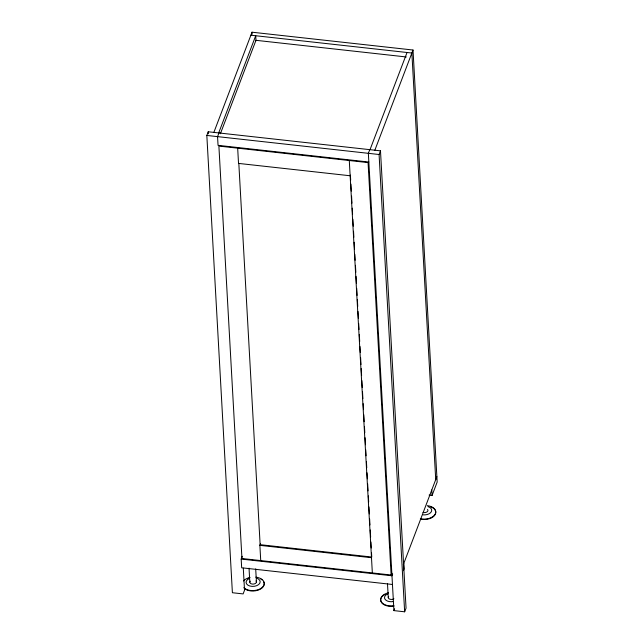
<?xml version="1.0" encoding="UTF-8"?>
<svg xmlns="http://www.w3.org/2000/svg" width="644" height="644" viewBox="0 0 644 644"><rect width="100%" height="100%" fill="white"/><g stroke="black" fill="none" stroke-linecap="round" stroke-linejoin="round"><path stroke-width="0.97" d="M243.295 568.177L244.527 590.242L243.126 593.913L232.395 592.73L206.829 135.441L208.229 131.77L380.483 150.841L406.05 608.129L404.649 611.8L393.919 610.609L368.352 153.328L369.753 149.65M213.864 132.39L252.029 32.2L413.013 50.023L437.171 482.05L432.084 495.413L429.097 495.083M218.694 132.93L255.716 35.742L255.998 40.757M218.96 132.954L217.559 136.633L218.05 145.343L368.843 162.038M220.377 133.759L255.974 40.314L406.3 56.962M370.018 149.682L407.04 52.494M374.848 150.221L413.013 50.023M404.649 611.8L379.083 154.512L380.483 150.841M392.454 584.478L241.669 567.783L241.178 559.072L242.233 556.319M260.731 560.594L259.878 545.347L260.579 543.512M391.125 575.028L368.07 162.602L218.888 146.083L241.951 558.509L391.125 575.028L391.826 573.192M392.671 573.933L391.971 575.768L241.178 559.072M403.329 564.651L436.865 476.608M403.418 570.664L404.094 568.885L403.788 563.444M393.919 610.609L394.619 608.773M250.886 35.203L411.87 53.033L435.722 479.611M206.829 135.441L379.083 154.512M350.143 175.764L238.522 163.407L237.676 148.16M259.878 545.347L371.491 557.704M435.481 513.51L435.505 513.928M431.778 489.963L432.084 495.413M387.479 583.472L388.26 597.519M350.392 175.096L350.674 180.111M350.899 184.12L351.294 191.139M351.576 196.146L351.962 203.166M352.244 208.181L352.582 214.194M352.864 219.202L353.258 226.221M353.532 231.236L353.87 237.25M354.152 242.265L354.546 249.276M354.82 254.291L355.158 260.305M355.44 265.32L355.834 272.34M356.06 276.348L356.446 283.36M356.728 288.375L357.122 295.395M357.348 299.404L357.734 306.423M358.016 311.43L358.41 318.45M358.692 323.465L359.03 329.478M359.304 334.486L359.698 341.505M359.98 346.52L360.318 352.534M360.6 357.549L360.986 364.56M361.212 368.577L361.606 375.589M361.888 380.604L362.274 387.624M362.5 391.633L362.894 398.644M363.176 403.659L363.514 409.673M363.788 414.688L364.182 421.707M364.464 426.714L364.802 432.728M365.084 437.743L365.47 444.763M365.752 449.77L366.09 455.791M366.428 461.804L366.758 467.818M367.04 472.833L367.378 478.846M367.66 483.861L368.054 490.873M368.328 495.888L368.666 501.901M368.948 506.917L369.342 513.928M369.624 518.943L369.954 524.957M370.236 529.972L370.63 536.991M370.912 541.998L371.242 548.02M371.524 553.027L371.749 557.036L260.136 544.679L238.835 163.737M349.289 160.525L372.345 572.951M252.029 32.2L252.142 34.204M255.7 568.894L256.433 581.943M249.027 568.145L249.816 582.192M208.229 131.77L208.342 133.775M427.503 509.436A3.309 2.029 -3.2 0 1 424.662 512.592L423.808 512.56A3.309 2.029 -3.2 0 1 423.003 512.383M427.286 505.645A11.045 6.77 -3.2 0 1 435.215 514.089A11.045 6.77 -3.2 0 1 420.371 518.694M430.828 506.868A11.045 6.77 -3.2 0 1 434.475 515.619A11.045 6.77 -3.2 0 1 420.395 519.112M427.994 506.635A7.068 4.331 -3.2 0 1 431.247 511.875A7.068 4.331 -3.2 0 1 423.019 514.838M255.982 580.944A3.309 2.029 -3.2 0 1 253.14 584.1L252.279 584.06A3.309 2.029 -3.2 0 1 250.25 581.162M256.473 578.135A7.068 4.331 -3.2 0 1 258.655 584.567A7.068 4.331 -3.2 0 1 247.851 585.13A7.068 4.331 -3.2 0 1 249.413 578.505M263.807 581.935A11.045 6.77 -3.2 0 1 258.196 590.129A11.045 6.77 -3.2 0 1 244.398 588.6M247.457 578.682A11.045 6.77 -3.2 0 1 249.172 578.095M260.812 579.053A11.045 6.77 -3.2 0 1 262.092 579.89M255.765 577.145A11.045 6.77 -3.2 0 1 262.164 587.481A11.045 6.77 -3.2 0 1 243.834 587.706M243.513 580.944A11.045 6.77 -3.2 0 1 250.057 577.443M393.919 598.743A3.309 2.029 -3.2 0 1 391.584 599.427L390.731 599.395A3.309 2.029 -3.2 0 1 388.694 596.489M393.903 605.714A11.045 6.77 -3.2 0 1 380.974 601.182A11.045 6.77 -3.2 0 1 388.501 592.778M393.927 606.133A11.045 6.77 -3.2 0 1 381.626 602.695A11.045 6.77 -3.2 0 1 385.104 594.372M393.597 601.48A7.068 4.331 -3.2 0 1 385.128 599.395A7.068 4.331 -3.2 0 1 387.865 593.84"/></g></svg>
